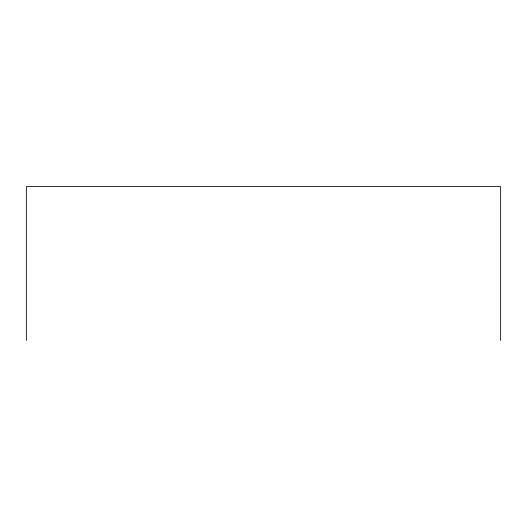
<?xml version="1.0" encoding="UTF-8"?>
<svg xmlns="http://www.w3.org/2000/svg" width="527" height="527" viewBox="0 0 527 527"><rect width="100%" height="100%" fill="white"/><g stroke="black" fill="none" stroke-linecap="round" stroke-linejoin="round"><path stroke-width="0.79" d="M500.65 340.429L500.65 186.571L26.35 186.571L26.35 340.429"/></g></svg>
